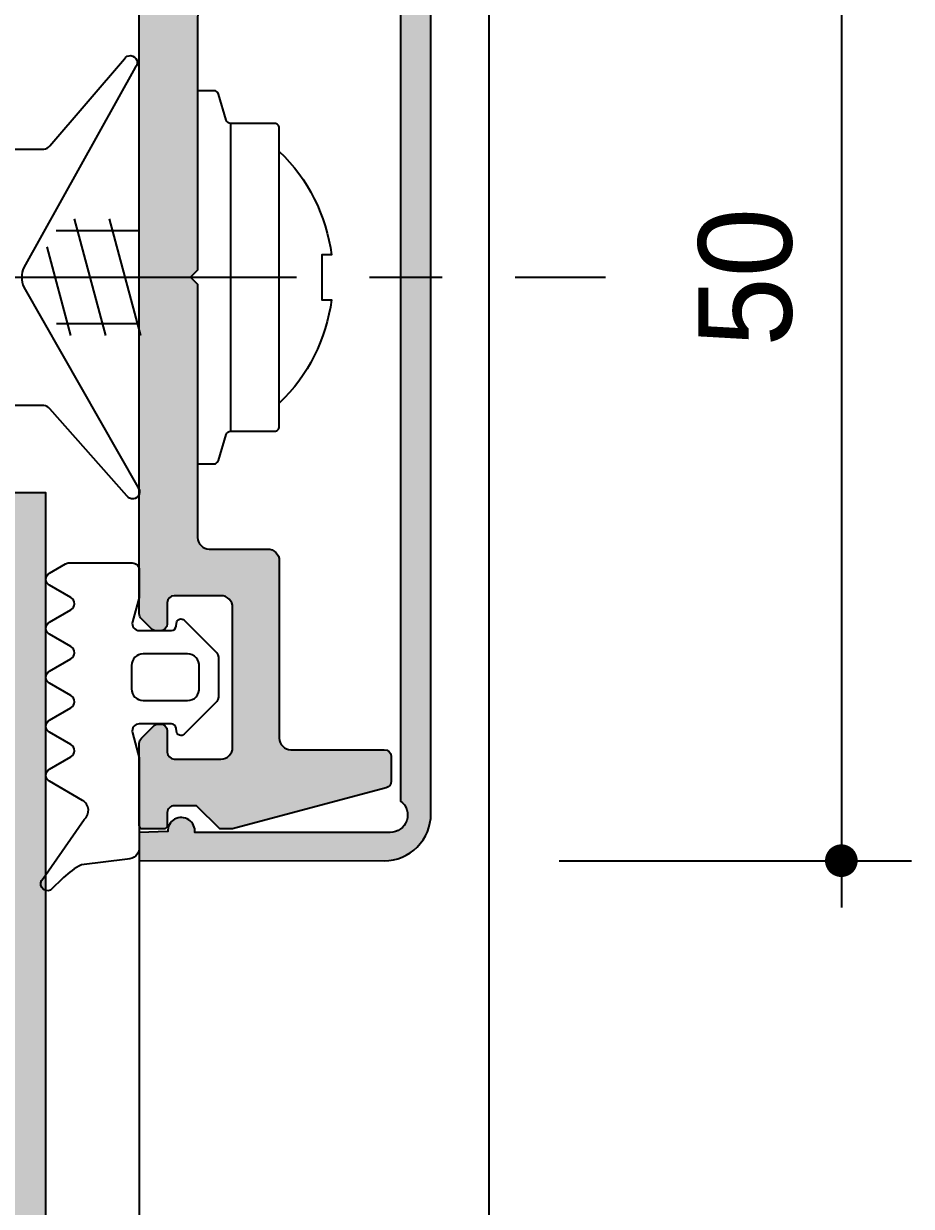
# Model space of a CAD drawing. Header units: millimetres. Extents: x -153 to 2280, y 0 to 724.
# Drawn here: x 1535.03 to 1554.05, y 484.71 to 510.06 of the extents above; entities that cross this region are included whole.
import ezdxf

# ---------------------------------------------------------------- set-up
doc = ezdxf.new("R2010")
doc.units = ezdxf.units.MM
doc.header["$LTSCALE"] = 0.025
doc.header["$MEASUREMENT"] = 0
doc.linetypes.add('CENTER', pattern=[2, 1.25, -0.25, 0.25, -0.25])
doc.layers.get('0').update_dxf_attribs({"lineweight": 5})
for name, color, linetype in [('ASSI', 1, 'CENTER'), ('FILL', 253, 'Continuous'), ('FINE', 7, 'Continuous'), ('GOMMA', 80, 'Continuous'), ('GROSSA', 8, 'Continuous'), ('QUOTE', 254, 'Continuous')]:
    doc.layers.add(name, color=color, linetype=linetype)
doc.styles.add('Aluk Text', font='GOTHIC.TTF')
doc.styles.get("Standard").update_dxf_attribs({"font": 'arial.ttf'})
doc.dimstyles.new('SCALA_1-2$0', dxfattribs={"dimtxt": 2, "dimasz": 1, "dimexe": 1.5, "dimexo": 1.5, "dimgap": 1, "dimtad": 3, "dimlfac": 2, "dimdsep": 46, "dimtxsty": 'Standard', "dimblk1": 'PUNTO', "dimblk2": 'PUNTO', "dimsah": 1, "dimcen": 0, "dimclrt": 2, "dimaunit": 1, "dimadec": 0, "dimazin": 0, "dimtfac": 0.7, "dimtmove": 0, "dimatfit": 3, "dimldrblk": 'PUNTO', "dimfxl": 1, "dimtolj": 2, "dimarcsym": 0})

# ---------------------------------------------------------------- blocks, each defined once
blk = doc.blocks.new('k0855')
at = {"layer": 'GROSSA'}
blk.add_lwpolyline([(11.64999999999986, 0.8000000000004093, -0.4142135623730784), (11.14999999999986, 0.3000000000004093), (0.2999999999997272, 0.3000000000000682), (0, 0), (-0.3000000000001819, 0.3000000000000682), (-11.15000000000009, 0.2999999999997272, -0.4142135623731075), (-11.65000000000009, 0.7999999999997272), (-11.65000000000009, 3.300000000000637, 0.414213562373095), (-12.15000000000009, 3.800000000000637), (-19.75, 3.800000000000523, -0.414213562373095), (-20.25, 4.300000000000523), (-20.25, 8.300000000000523, 0.4142135623730795), (-20.55000000000018, 8.600000000000477), (-21.59774739507475, 8.600000000000477, 0.3394542588633896), (-21.88752514296152, 8.377645713531251), (-23.65000000000009, 1.800000000000523), (-23.65000000000009, 1.24487273393197), (-22.65000000000009, 0.2448727339319703), (-22.65000000000009, -0.6999999999995907, -0.4142135623731159), (-22.95000000000027, -0.9999999999995453), (-23.5, -0.9999999999995453, 0.414213562373109), (-23.65000000000009, -1.149999999999523), (-23.65000000000009, -2.049999999999272, 0.4142135623730534), (-23.5, -2.19999999999925), (-19.97426406871182, -2.199999999999363, 0.1989123673796788), (-19.76213203435577, -2.112132034355341), (-19.237867965644, -1.587867965643682, 0.1989123673796275), (-19.15000000000009, -1.37573593128775), (-19.15000000000009, -1.299999999999613, 0.4142135623731283), (-19.45000000000027, -0.9999999999995453), (-20.35000000000014, -0.9999999999995453, -0.414213562373095), (-20.65000000000009, -0.699999999999477), (-20.65000000000009, 1.300000000000637, -0.414213562373095), (-20.15000000000009, 1.800000000000637), (-14.15000000000009, 1.800000000000637, -0.414213562373095), (-13.65000000000009, 1.300000000000637), (-13.65000000000009, -0.699999999999477, -0.414213562373095), (-13.95000000000005, -0.9999999999995453), (-14.85000000000014, -0.9999999999995453, 0.414213562373095), (-15.15000000000009, -1.2999999999995), (-15.15000000000009, -1.475735931287431, 0.1989123673796724), (-15.06213203435618, -1.687867965643477), (-14.63786796564318, -2.112132034356478, 0.1989123673796574), (-14.42573593128691, -2.200000000000387), (14.42573593128782, -2.199999999999363, 0.1989123673796421), (14.63786796564386, -2.112132034355341), (15.06213203435573, -1.687867965643477, 0.1989123673796492), (15.14999999999964, -1.475735931287431), (15.14999999999964, -1.2999999999995, 0.4142135623731088), (14.84999999999991, -0.9999999999995453), (13.94999999999982, -0.9999999999995453, -0.414213562373095), (13.64999999999986, -0.699999999999477), (13.64999999999986, 1.300000000000637, -0.414213562373095), (14.14999999999986, 1.800000000000637), (20.13763493782221, 1.800000000000637, -0.414213562373095), (20.63763493782221, 1.300000000000637), (20.63763493782221, -0.699999999999477, -0.414213562373095), (20.33763493782226, -0.9999999999995453), (19.43763493782217, -0.9999999999995453, 0.4142135623731283), (19.13763493782221, -1.299999999999613), (19.13763493782221, -1.37573593128775, 0.198912367379612), (19.22550290346635, -1.587867965643682), (19.74976697217789, -2.112132034355341, 0.1989123673796789), (19.96189900653394, -2.199999999999363), (23.48763493782212, -2.19999999999925, 0.4142135623730674), (23.63763493782221, -2.049999999999272), (23.63763493782221, -1.149999999999523, 0.4142135623731507), (23.48763493782235, -0.9999999999995453), (22.93763493782217, -0.9999999999995453, -0.414213562373095), (22.63763493782221, -0.6999999999995907), (22.63763493782221, 0.2448727339319703), (23.63763493782221, 1.24487273393197), (23.63763493782221, 1.800000000000523), (21.91487984844571, 8.229409522551805, 0.3394542588633856), (21.43191693530116, 8.600000000000477), (20.53763493782208, 8.600000000000477, 0.4142135623730811), (20.23763493782235, 8.300000000000523), (20.23763493782212, 4.300000000000523, -0.414213562373095), (19.73763493782212, 3.800000000000523), (12.14999999999986, 3.800000000000637, 0.414213562373095), (11.64999999999986, 3.300000000000637)], format="xyb", close=True, dxfattribs=at)
blk = doc.blocks.new('PUNTO')
blk.add_line((-1, 0), (1, 0))
at = {"const_width": 0.35}
blk.add_lwpolyline([(-0.1750000000000114, 0, 1), (0.1750000000000114, 0, 1)], format="xyb", close=True, dxfattribs=at)
blk = doc.blocks.new('*D51')
at = {"layer": 'Defpoints', "color": 0, "transparency": 16777216}
for p in [(1545.010005218912, 517.1267846382935), (1545.010005218912, 492.1184577240328), (1552.553437739289, 492.1184577240328)]:
    blk.add_point(p, dxfattribs=at)
at = {"layer": 'QUOTE', "color": 0, "lineweight": -2, "transparency": 16777216}
for p, q in [((1546.510005218912, 517.1267846382935), (1554.053437739288, 517.1267846382935)), ((1552.553437739288, 516.1267846382935), (1552.553437739289, 493.1184577240328)), ((1546.510005218912, 492.1184577240328), (1554.053437739289, 492.1184577240328))]:
    blk.add_line(p, q, dxfattribs=at)
for p, rotation in [((1552.553437739288, 517.1267846382935), 90), ((1552.553437739289, 492.1184577240328), 270)]:
    blk.add_blockref('PUNTO', p, dxfattribs=dict(at, rotation=rotation))
at = {"layer": 'QUOTE', "color": 2, "transparency": 16777216, "insert": (1550.503131824944, 504.6226211811626), "char_height": 2, "attachment_point": 5, "rotation": 90, "style": 'Aluk Text'}
blk.add_mtext('\\A2;50', dxfattribs=at)

msp = doc.modelspace()

# ---------------------------------------------------------------- hatches: boundary and pattern name
at = {"layer": 'FILL'}
h = msp.add_hatch(color=256, dxfattribs=at)
edge = h.paths.add_edge_path()
edge.add_line((1538.699217806973, 516.5284189306498), (1542.883558717134, 516.5225749985317))
edge.add_arc((1542.883558717132, 516.1475749985325), 0.3749999999992042, -53.13010235390237, 89.99999999978718, ccw=False)
edge.add_line((1543.108558717133, 515.8475749985341), (1543.108558717135, 493.3975749985312))
edge.add_arc((1542.883558717133, 493.0975749985329), 0.3749999999998352, -89.99999999999562, 53.13010235375822, ccw=False)
edge.add_line((1542.883558717133, 492.7225749985331), (1538.699214697418, 492.7200171124539))
edge.add_arc((1538.409418293252, 492.7518299332463), 0.2915373242559918, 353.735357096992, 542.0693384539909)
edge.add_line((1538.118071092036, 492.7413028359224), (1537.51000521891, 492.7193319070821))
edge.add_line((1537.51000521891, 492.7193319070821), (1537.51000521891, 492.119728192337))
edge.add_line((1537.51000521891, 492.119728192337), (1542.758327865477, 492.118457741154))
edge.add_arc((1542.758558717134, 493.1184577145077), 0.9999999999999393, 269.9867731742742, 360.0000000000024)
edge.add_line((1543.758558717133, 493.1184577145077), (1543.758558717133, 516.1267847680155))
edge.add_arc((1542.758558717133, 516.1267847680155), 1, 359.9999999999976, 449.970815914152)
edge.add_line((1542.759068075499, 517.1267846382925), (1537.510009161452, 517.1295881771064))
edge.add_line((1537.510009161452, 517.1295881771064), (1537.510009161452, 516.5299844005561))
edge.add_line((1537.510009161452, 516.5299844005561), (1538.118058604894, 516.5075633813082))
edge.add_arc((1538.409397934031, 516.4968206287627), 0.291537324256004, 177.8882506344226, 366.2222319914212)
h = msp.add_hatch(color=256, dxfattribs=at)
edge = h.paths.add_edge_path()
edge.add_arc((1539.010005218911, 510.1976212412615), 0.25, 90, 180)
edge.add_line((1538.760005218911, 510.1976212412615), (1538.76000521891, 504.7726212412614))
edge.add_line((1538.76000521891, 504.7726212412614), (1538.61000521891, 504.6226212412615))
edge.add_line((1538.61000521891, 504.6226212412615), (1538.76000521891, 504.4726212412614))
edge.add_line((1538.76000521891, 504.4726212412614), (1538.76000521891, 499.0476212412615))
edge.add_arc((1539.01000521891, 499.0476212412615), 0.25, 180, 270)
edge.add_line((1539.01000521891, 498.7976212412615), (1540.260005218911, 498.7976212412615))
edge.add_arc((1540.260005218911, 498.5476212412615), 0.25, 0, 90, ccw=False)
edge.add_line((1540.510005218911, 498.5476212412615), (1540.510005218911, 494.7476212412615))
edge.add_arc((1540.760005218911, 494.7476212412615), 0.25, 180, 270)
edge.add_line((1540.760005218911, 494.4976212412615), (1542.760005218911, 494.4976212412615))
edge.add_arc((1542.760005218911, 494.3476212412615), 0.1500000000000341, -2.1714186004828662e-11, 89.99999999997829, ccw=False)
edge.add_line((1542.910005218911, 494.3476212412614), (1542.910005218911, 493.8237475437242))
edge.add_arc((1542.760005218911, 493.8237475437242), 0.1500000000000057, -74.99999999999449, 1.0913936421275139e-11, ccw=False)
edge.add_line((1542.798828075676, 493.6788586697808), (1539.510005218911, 492.7976212412615))
edge.add_line((1539.510005218911, 492.7976212412615), (1539.232441585876, 492.7976212412615))
edge.add_line((1539.232441585877, 492.7976212412615), (1538.732441585877, 493.2976212412615))
edge.add_line((1538.732441585877, 493.2976212412615), (1538.260005218911, 493.2976212412615))
edge.add_arc((1538.260005218911, 493.1476212412614), 0.1500000000000341, 90.0000000000217, 180.0000000000217)
edge.add_line((1538.110005218911, 493.1476212412614), (1538.110005218911, 492.8726212412615))
edge.add_arc((1538.035005218911, 492.8726212412615), 0.07500000000001705, -89.99999999997829, 2.1714186004828662e-11, ccw=False)
edge.add_line((1538.035005218911, 492.7976212412615), (1537.585005218911, 492.7976212412615))
edge.add_arc((1537.585005218911, 492.8726212412615), 0.07500000000001705, 179.9999999999783, 269.9999999999783, ccw=False)
edge.add_line((1537.510005218911, 492.8726212412615), (1537.510005218911, 494.6354892069056))
edge.add_arc((1537.660005218911, 494.6354892069056), 0.1500000000000341, 135.0000000000077, 180.0000000000109, ccw=False)
edge.add_line((1537.553939201733, 494.7415552240836), (1537.816071236089, 495.0036872584395))
edge.add_arc((1537.922137253267, 494.8976212412615), 0.149999999999967, 89.99999999997829, 134.9999999999731, ccw=False)
edge.add_line((1537.922137253267, 495.0476212412615), (1537.960005218911, 495.0476212412615))
edge.add_arc((1537.960005218911, 494.8976212412614), 0.1500000000000483, -1.63140612130519e-11, 89.99999999998909, ccw=False)
edge.add_line((1538.110005218911, 494.8976212412614), (1538.110005218911, 494.4476212412615))
edge.add_arc((1538.260005218911, 494.4476212412615), 0.1500000000000057, 180.0000000000109, 270.0000000000109)
edge.add_line((1538.260005218911, 494.2976212412615), (1539.260005218911, 494.2976212412615))
edge.add_arc((1539.260005218911, 494.5476212412615), 0.25, 270, 360)
edge.add_line((1539.510005218911, 494.5476212412615), (1539.510005218911, 497.5476212412615))
edge.add_arc((1539.260005218911, 497.5476212412615), 0.25, 0, 90)
edge.add_line((1539.260005218911, 497.7976212412615), (1538.260005218911, 497.7976212412615))
edge.add_arc((1538.260005218911, 497.6476212412615), 0.1500000000000057, 89.99999999998914, 179.9999999999891)
edge.add_line((1538.110005218911, 497.6476212412615), (1538.110005218911, 497.1976212412615))
edge.add_arc((1537.960005218911, 497.1976212412615), 0.1499999999999773, -90, 0, ccw=False)
edge.add_line((1537.960005218911, 497.0476212412615), (1537.872137253267, 497.0476212412615))
edge.add_arc((1537.872137253267, 497.1976212412615), 0.1500000000000057, 225.0000000000384, 270.0000000000434, ccw=False)
edge.add_line((1537.766071236089, 497.0915552240834), (1537.553939201732, 497.3036872584399))
edge.add_arc((1537.660005218911, 497.4097532756179), 0.1500000000001479, 179.9999999999403, 224.9999999999424, ccw=False)
edge.add_line((1537.51000521891, 497.4097532756181), (1537.510005218911, 511.8354892069054))
edge.add_arc((1537.660005218911, 511.8354892069054), 0.1500000000000625, 135.0000000000153, 180.0000000000109, ccw=False)
edge.add_line((1537.553939201733, 511.9415552240835), (1537.766071236089, 512.1536872584394))
edge.add_arc((1537.872137253267, 512.0476212412614), 0.1500000000000273, 89.99999999996737, 134.9999999999654, ccw=False)
edge.add_line((1537.872137253267, 512.1976212412613), (1537.960005218911, 512.1976212412613))
edge.add_arc((1537.960005218911, 512.0476212412614), 0.1499999999999204, 2.1714186004828662e-11, 90.00000000002171, ccw=False)
edge.add_line((1538.110005218911, 512.0476212412615), (1538.110005218911, 511.5976212412614))
edge.add_arc((1538.260005218911, 511.5976212412614), 0.1500000000000057, 180.0000000000109, 270.0000000000109)
edge.add_line((1538.260005218911, 511.4476212412615), (1539.260005218911, 511.4476212412615))
edge.add_arc((1539.260005218911, 511.6976212412615), 0.25, 270, 360)
edge.add_line((1539.510005218911, 511.6976212412615), (1539.510005218911, 514.6914387101726))
edge.add_arc((1539.260005218911, 514.6914387101726), 0.25, 0, 90)
edge.add_line((1539.260005218911, 514.9414387101726), (1538.260005218911, 514.9414387101726))
edge.add_arc((1538.260005218911, 514.7914387101727), 0.1500000000000057, 89.99999999998914, 179.9999999999891)
edge.add_line((1538.110005218911, 514.7914387101727), (1538.110005218911, 514.3414387101726))
edge.add_arc((1537.960005218911, 514.3414387101726), 0.1500000000000057, 269.99999999998914, 359.99999999999454, ccw=False)
edge.add_line((1537.960005218911, 514.1914387101726), (1537.922137253267, 514.1914387101726))
edge.add_arc((1537.922137253267, 514.3414387101727), 0.1500000000000341, 224.999999999977, 269.99999999996743, ccw=False)
edge.add_line((1537.816071236089, 514.2353726929947), (1537.553939201733, 514.4975047273505))
edge.add_arc((1537.660005218911, 514.6035707445285), 0.1500000000000374, 179.9999999999891, 224.9999999999923, ccw=False)
edge.add_line((1537.510005218911, 514.6035707445285), (1537.510005218911, 516.3664387101726))
edge.add_arc((1537.585005218911, 516.3664387101726), 0.07500000000001705, 90.00000000002171, 180.0000000000217, ccw=False)
edge.add_line((1537.585005218911, 516.4414387101726), (1538.035005218911, 516.4414387101726))
edge.add_arc((1538.035005218911, 516.3664387101727), 0.074999999999946, 1.0913936421275139e-11, 90.00000000002171, ccw=False)
edge.add_line((1538.110005218911, 516.3664387101727), (1538.110005218911, 516.0914387101726))
edge.add_arc((1538.260005218911, 516.0914387101726), 0.1499999999999773, 180, 270)
edge.add_line((1538.260005218911, 515.9414387101726), (1538.732441585877, 515.9414387101726))
edge.add_line((1538.732441585877, 515.9414387101726), (1539.232441585877, 516.4414387101726))
edge.add_line((1539.232441585877, 516.4414387101726), (1539.510005218911, 516.4414387101726))
edge.add_line((1539.510005218911, 516.4414387101726), (1542.724709980186, 515.5800611654844))
edge.add_arc((1542.660005218911, 515.3385797089121), 0.2499999999999802, -6.480149750132114e-12, 74.99999999999761, ccw=False)
edge.add_line((1542.910005218911, 515.3385797089121), (1542.910005218911, 514.8914387101726))
edge.add_arc((1542.760005218911, 514.8914387101727), 0.1499999999999204, 269.9999999999783, 359.9999999999783, ccw=False)
edge.add_line((1542.760005218911, 514.7414387101727), (1540.760005218911, 514.7414387101726))
edge.add_arc((1540.760005218911, 514.4914387101726), 0.25, 90, 180)
edge.add_line((1540.510005218911, 514.4914387101726), (1540.510005218911, 510.6976212412615))
edge.add_arc((1540.260005218911, 510.6976212412615), 0.25, -90, 0, ccw=False)
edge.add_line((1540.260005218911, 510.4476212412615), (1539.010005218911, 510.4476212412615))
h = msp.add_hatch(color=256, dxfattribs=at)
h.paths.add_polyline_path([(1540.681121556026, 408.7906117929722), (1540.31576527745, 407.9367284782571), (1543.280786190184, 406.6532887195801), (1543.280786190184, 407.678277379225)], flags=17)
h.paths.add_polyline_path([(1546.280786190184, 439.5873958649956), (1546.280786190184, 441.2089357523768, 0.2803062814263104), (1545.470293811008, 442.5410690943609), (1535.941630143931, 447.4730725264882, -0.2909100367160745), (1535.510005217639, 448.1521434450534), (1535.510005217639, 500.002903791379), (1534.510005217639, 500.002903791379), (1534.510005217639, 447.8612114391094, 0.2909100367160547), (1535.229380094792, 446.729426574834), (1545.010622063792, 441.6666894852401, -0.2803062814263093), (1545.280786190184, 441.2226450379121), (1545.280786190184, 407.5803101402582, -0.419582111698272), (1544.7716394395, 407.080393810307), (1544.771783913262, 406.1385215885645, 0.4159724712839459), (1546.280786190185, 407.638494574658)])

# ---------------------------------------------------------------- linework, layer by layer
at = {"layer": 'ASSI', "ltscale": 250}
msp.add_line((1458.065769009622, 504.6226212412618), (1547.497016915615, 504.6226212412618), dxfattribs=at)
at = {"layer": 'FINE'}
for p, q in [((1545.010005218911, 443.9053262860043), (1545.010005218911, 536.5010398911489)), ((1539.467165240818, 507.9226212412616), (1539.467165240818, 501.3226212412616)), ((1536.793568719207, 503.3726212412627), (1536.123695738129, 505.8726212412627)), ((1537.543568719207, 503.372621241263), (1536.873695738129, 505.8726212412631)), ((1536.043568719207, 503.3726212412622), (1535.533767060092, 505.2752269348619)), ((1537.51000521891, 492.119728192337), (1537.51000521891, 447.7873004046585))]:
    msp.add_line(p, q, dxfattribs=at)
for points in [[(1538.76000521891, 500.6226212412615), (1539.107823948272, 500.6226212412616, 0.3309619514747992), (1539.203581242893, 500.6938021412227), (1539.371407946197, 501.2514403413004, -0.3309619514747942), (1539.467165240818, 501.3226212412616), (1540.410005218911, 501.3226212412616, 0.414213562373095), (1540.51000521891, 501.4226212412616), (1540.51000521891, 504.6226212412615), (1540.51000521891, 507.8226212412616, 0.414213562373095), (1540.410005218911, 507.9226212412616), (1539.467165240818, 507.9226212412616, -0.3309619514747943), (1539.371407946197, 507.9938021412228), (1539.203581242893, 508.5514403413003, 0.3309619514747993), (1539.107823948272, 508.6226212412616), (1538.76000521891, 508.6226212412616)], [(1540.51000521891, 507.3226212412616, -0.1708492709052984), (1541.629157335728, 505.1022796915147), (1541.420532324906, 505.1022796915147), (1541.420532324906, 504.1429627910085), (1541.629157335727, 504.1429627910085, -0.170849270905298), (1540.51000521891, 501.9226212412616, -0.170849270905298)]]:
    msp.add_lwpolyline(points, format="xyb", dxfattribs=at)
for points in [[(1535.727144144626, 505.6226212412616), (1537.51000521891, 505.6226212412616)], [(1537.51000521891, 503.6226212412616), (1535.736644617837, 503.6226212412616)]]:
    msp.add_lwpolyline(points, dxfattribs=at)
at = {"layer": 'GOMMA'}
msp.add_lwpolyline([(1534.727883157632, 507.3726212412618), (1535.465220414966, 507.3726212412618, 0.2539676464749575), (1535.591021000158, 507.4409253860096), (1537.18945939276, 509.3057966701897, -1.091308501069354), (1537.424963033194, 509.1218010609281), (1535.038119273537, 504.8339303736126, 0.2216946626429373), (1535.038119273485, 504.4113121118719), (1537.476614188992, 500.123441421596, -1.091308501069281), (1537.241110548558, 499.9394458123343), (1535.591021000158, 501.8043170965145, 0.2539676464749574), (1535.465220414966, 501.8726212412623), (1534.727883157632, 501.8726212412623, -0.5205670505517374)], format="xyb", dxfattribs=at)
for points in [[(1537.510005218911, 498.3507125068066), (1537.510005218911, 497.8250158772183, -0.04008518434644911), (1537.504894092855, 497.7611930204531), (1537.365116344968, 497.239535363572, 0.4931454260312356), (1537.510005218911, 497.0507125068067), (1538.198799142058, 497.050712506807, 0.3888787318528493), (1538.298418611867, 497.1419969325323), (1538.304318072934, 497.2094280810818, -0.6370702608073786), (1538.474648220862, 497.2714231849257), (1539.136781914208, 496.6092894915797, -0.1989123673796624), (1539.210005218911, 496.432512796283), (1539.210005218911, 495.6689122173303, -0.1989123673796531), (1539.136781914208, 495.4921355220337), (1538.474648220862, 494.8300018286877, -0.637070260807382), (1538.304318072934, 494.8919969325316), (1538.298418611867, 494.9594280810811, 0.3888787318528493), (1538.198799142058, 495.0507125068063), (1537.510005218911, 495.0507125068067, 0.4931454260312984), (1537.365116344968, 494.8618896500412), (1537.510005218911, 494.3211570110333), (1537.510005218911, 492.4007125068067, -0.414213562373095), (1537.260005218911, 492.1507125068067), (1536.269706938475, 492.0325616061157, 0.07546705698885331), (1535.888463316774, 491.7557373017186), (1535.609586237623, 491.4879899898198, -0.8769764629927514), (1535.449775356909, 491.7388428243431), (1536.329527187458, 493.0018639524075, 0.5220051325606435), (1536.294698167724, 493.4106063163688), (1535.585005217732, 493.8203477300792, -0.5773502698239583), (1535.585005216903, 494.0801553513572), (1536.044531498614, 494.3454629729312, 0.5773502700173055), (1536.044531497861, 494.6052705942527), (1535.585005218361, 494.8705782109328, -0.5773502704903818), (1535.585005217424, 495.1303858323607), (1536.044531498353, 495.3956934564524, 0.5773502691896144), (1536.044531498353, 495.6555010775877), (1535.585005218166, 495.9208086958128, -0.5773502699886969), (1535.585005217424, 496.1806163171278), (1536.044531498353, 496.4459239409938, 0.5773502691896144), (1536.044531498353, 496.705731562129), (1535.585005218166, 496.9710391803541, -0.5773502699886969), (1535.585005217424, 497.2308468016691), (1536.044531498353, 497.4961544255351, 0.5773502691896142), (1536.044531498353, 497.7559620466704), (1535.585005218166, 498.021269667168, -0.5773502699886992), (1535.585005217424, 498.2810772884831), (1535.930616954471, 498.4806163172501, -0.1316524980088336), (1536.005616954687, 498.5007125068067), (1537.360005218911, 498.5007125068066, -0.4142135623731505)], [(1538.544266885573, 496.5507125068067), (1537.593465029655, 496.5507125068065, 0.4142135623730284), (1537.343465029655, 496.3007125068065), (1537.343465029655, 495.8007125068067, 0.414213562373095), (1537.593465029655, 495.5507125068067), (1538.544266885574, 495.5507125068067, 0.4410091218320472), (1538.793241277821, 495.8233344431709), (1538.793241277821, 496.2780905704425, 0.4410091218321642)]]:
    msp.add_lwpolyline(points, format="xyb", close=True, dxfattribs=at)
at = {"layer": 'GROSSA'}
for points in [[(1538.699217806973, 516.5284189306498), (1542.883558717133, 516.5225749985317, -0.7207592200530415), (1543.108558717133, 515.8475749985341), (1543.108558717136, 493.3975749985312, -0.7207592200534798), (1542.883558717133, 492.7225749985331), (1538.699214697418, 492.7200171124539, 1.075506706590505), (1538.118071092036, 492.7413028359224), (1537.51000521891, 492.7193319070821), (1537.51000521891, 492.119728192337), (1542.758327865477, 492.118457741154, 0.4142811788749139), (1543.758558717133, 493.1184577145077), (1543.758558717133, 516.1267847680155, 0.4140643826233402), (1542.759068075499, 517.1267846382925), (1537.510009161452, 517.1295881771064), (1537.510009161452, 516.5299844005561), (1538.118058604894, 516.5075633813082, 1.07550670659048)], [(1546.280786190184, 441.2089357523768, 0.2803062814263106), (1545.470293811008, 442.5410690943609), (1535.889402793528, 447.5001052228284, -0.2697606488888803), (1535.510005217639, 448.1521434450535), (1535.510005217639, 500.002903791379), (1534.510005217639, 500.002903791379), (1534.510005217639, 447.8612114391094, 0.2697606488888722), (1535.142334510786, 446.7744810687343), (1545.010622063792, 441.6666894852401, -0.2803062814263106), (1545.280786190184, 441.2226450379121), (1545.280786190184, 407.5803101402582, -0.5382471284145232), (1544.584096603492, 407.1206219780365), (1540.681121556026, 408.7906117929722), (1540.31576527745, 407.9367284782571), (1544.184923333868, 406.261923669669, 0.5396037894611714), (1546.280786190185, 407.638494574658), (1546.280786190184, 439.5873958649956)]]:
    msp.add_lwpolyline(points, format="xyb", close=True, dxfattribs=at)

# ---------------------------------------------------------------- block references
at = {"layer": 'QUOTE', "xscale": -0.5, "yscale": 0.5, "zscale": 0.5, "rotation": 270}
msp.add_blockref('k0855', (1538.61000521891, 504.6226212412615), dxfattribs=at)

# ---------------------------------------------------------------- dimensions: what is measured, and where the dimension line sits
at = {"layer": 'QUOTE'}
dim = msp.add_linear_dim(base=(1552.553437739289, 492.1184577240328), p1=(1545.010005218911, 517.1267846382933), p2=(1545.010005218911, 492.1184577240326), angle=90, dimstyle='SCALA_1-2$0', override={"dimdec": 1, "dimtxsty": 'Aluk Text'}, dxfattribs=at)
dim.commit()
dim.dimension.update_dxf_attribs({"geometry": '*D51', "text_midpoint": (1550.503131824944, 504.6226211811626)})

doc.saveas('drawing.dxf')
